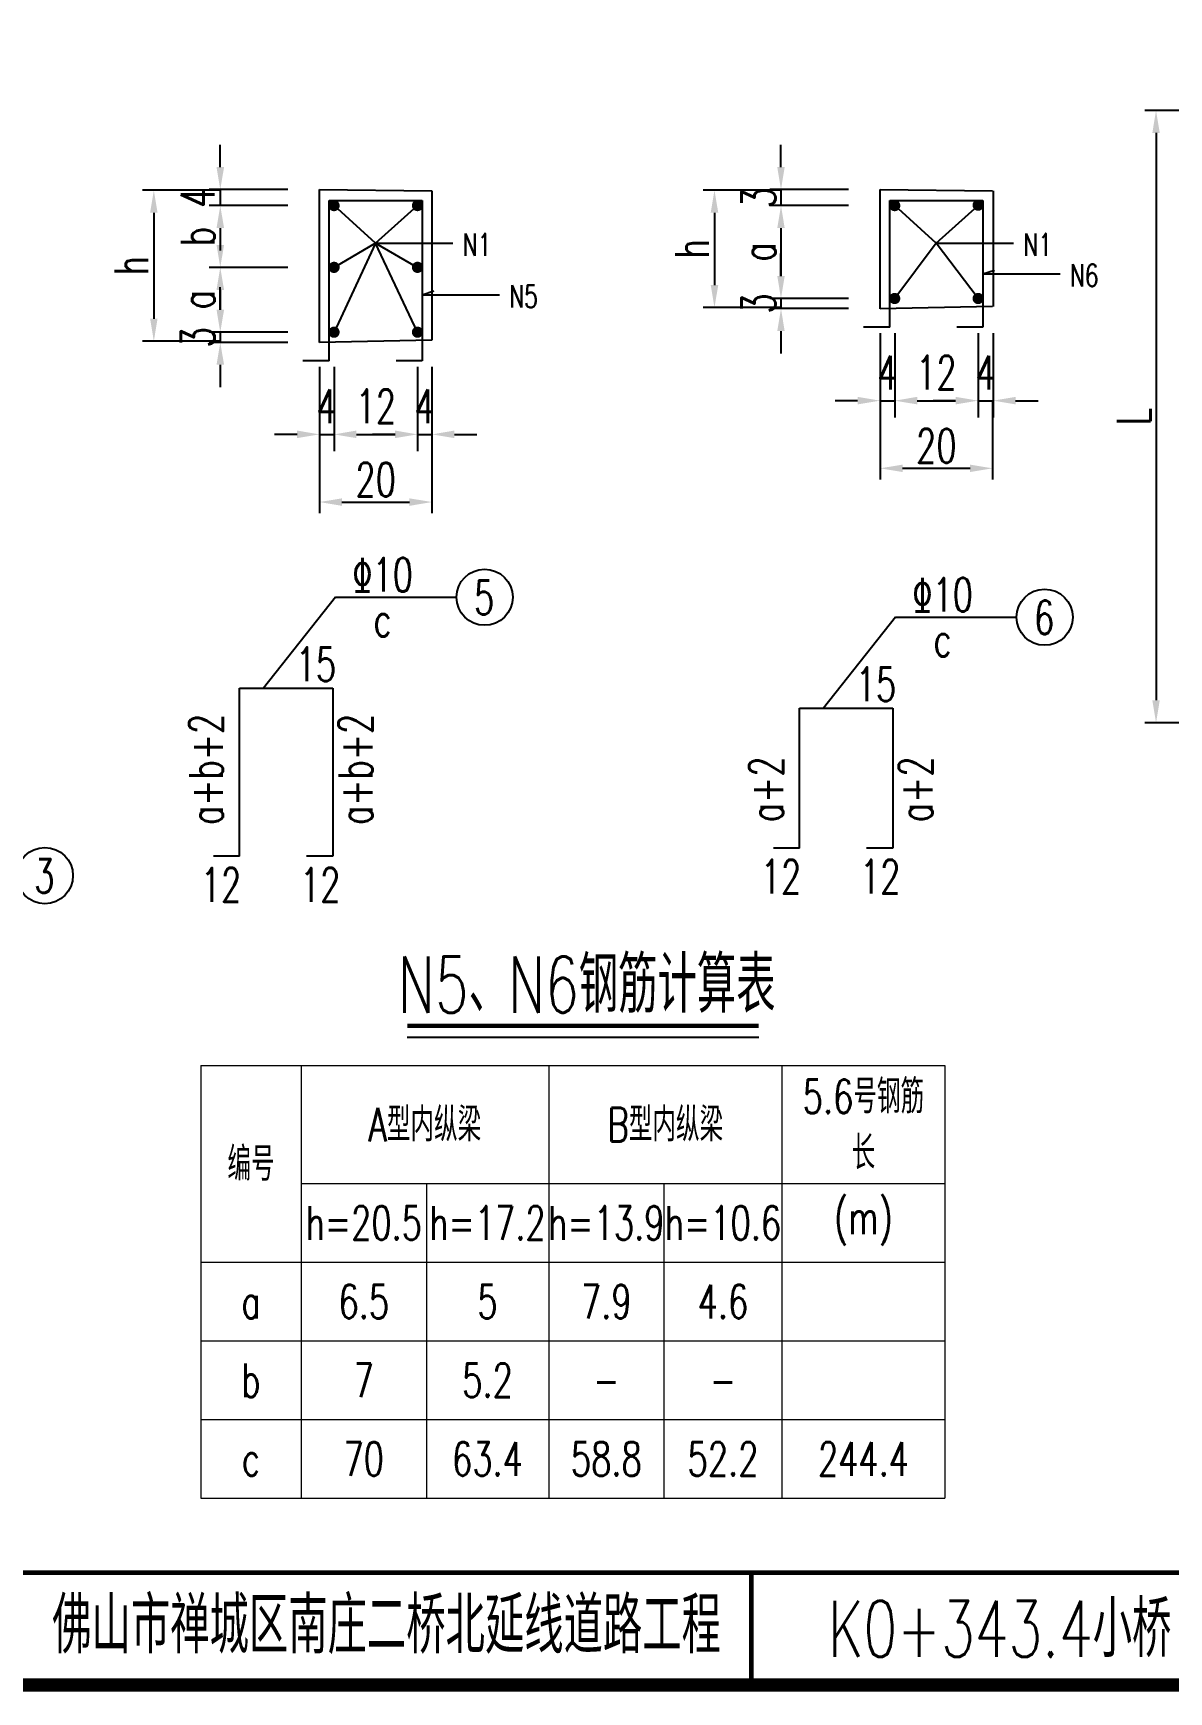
# Model space of a CAD drawing. Header units: millimetres. Extents: x -51 to 12129, y -1309 to -715.
# Drawn here: x 9710.9 to 9811.9, y -1002.3 to -854.7 of the extents above; entities that cross this region are included whole.
import ezdxf
from ezdxf.enums import TextEntityAlignment as Align

# ---------------------------------------------------------------- set-up
doc = ezdxf.new("R2010")
doc.units = ezdxf.units.MM
doc.header["$LTSCALE"] = 0.25
for name, color, linetype in [('图框', 7, 'Continuous'), ('尺寸标注', 2, 'Continuous'), ('文字', 7, 'Continuous'), ('标注', 4, 'Continuous'), ('表格', 7, 'Continuous'), ('轮廓线', 1, 'Continuous'), ('钢筋', 6, 'Continuous')]:
    doc.layers.add(name, color=color, linetype=linetype)
doc.styles.get("Standard").update_dxf_attribs({"font": 'simplex1.shx', "width": 0.7, "bigfont": 'hztxt.shx'})
doc.styles.add('TEXT', font='simplex1.shx', dxfattribs={"width": 0.7, "bigfont": 'hztxt.shx'})
doc.dimstyles.new('比例1：20', dxfattribs={"dimtxt": 3, "dimasz": 2, "dimexe": 1, "dimexo": 2, "dimgap": 0.5, "dimtad": 1, "dimlfac": 2, "dimzin": 13, "dimdsep": 46, "dimtxsty": 'Standard', "dimcen": -0.09, "dimclrd": 256, "dimclre": 256, "dimclrt": 7, "dimaunit": 1, "dimadec": 0, "dimazin": 0, "dimtfac": 0.0005, "dimtix": 1, "dimtmove": 2, "dimatfit": 3, "dimldrblk": 'DIM', "dimfxl": 0, "dimtolj": 1, "dimtzin": 13, "dimarcsym": 0})
doc.dimstyles.new('比例1：30', dxfattribs={"dimscale": 0, "dimtxt": 3, "dimasz": 2, "dimexe": 1.5, "dimexo": 1, "dimgap": 1, "dimtad": 1, "dimdec": 1, "dimlfac": 3, "dimzin": 13, "dimdsep": 46, "dimtxsty": 'Standard', "dimcen": -0.09, "dimclrd": 256, "dimclre": 256, "dimclrt": 7, "dimaunit": 1, "dimadec": 0, "dimazin": 0, "dimtfac": 0.0005, "dimtdec": 1, "dimtix": 1, "dimtmove": 2, "dimatfit": 3, "dimldrblk": 'DIM', "dimfxl": 0, "dimtolj": 1, "dimtzin": 13, "dimarcsym": 0})

# ---------------------------------------------------------------- blocks, each defined once
blk = doc.blocks.new('*D2287')
at = {"layer": 'Defpoints', "color": 0}
for p in [(9741.33, -868.63), (9721.59, -882.07), (9741.33, -882.07)]:
    blk.add_point(p, dxfattribs=at)
at = {"layer": '标注', "lineweight": -2}
for p, q in [((9727.59, -868.63), (9720.59, -868.63)), ((9721.59, -870.63), (9721.59, -880.07)), ((9727.59, -882.07), (9720.59, -882.07))]:
    blk.add_line(p, q, dxfattribs=at)
at = {"layer": '标注'}
for points in [[(9721.26, -870.63), (9721.92, -870.63), (9721.59, -868.63)], [(9721.26, -880.07), (9721.92, -880.07), (9721.59, -882.07)]]:
    blk.add_solid(points, dxfattribs=at)
at = {"layer": '标注', "color": 7, "insert": (9719.59, -875.35), "char_height": 3, "attachment_point": 5, "rotation": 90}
blk.add_mtext('\\A1;h', dxfattribs=at)
blk = doc.blocks.new('DIM')
blk.add_lwpolyline([(-1, -0.1, 0.2, 0, 0), (0, 0, 0, 0, 0)], format="xyseb")
blk = doc.blocks.new('*D2288')
at = {"layer": 'Defpoints', "color": 0}
for p in [(9736.33, -868.58), (9727.5, -870), (9737.62, -870)]:
    blk.add_point(p, dxfattribs=at)
at = {"layer": '标注', "lineweight": -2}
for p, q in [((9727.5, -866.58), (9727.5, -864.58)), ((9733.5, -868.58), (9726.5, -868.58)), ((9727.5, -868.58), (9727.5, -870)), ((9733.5, -870), (9726.5, -870)), ((9727.5, -872), (9727.5, -874))]:
    blk.add_line(p, q, dxfattribs=at)
at = {"layer": '标注'}
for points in [[(9727.17, -866.58), (9727.84, -866.58), (9727.5, -868.58)], [(9727.17, -872), (9727.84, -872), (9727.5, -870)]]:
    blk.add_solid(points, dxfattribs=at)
at = {"layer": '标注', "color": 7, "insert": (9725.5, -869.29), "char_height": 3, "attachment_point": 5, "rotation": 90}
blk.add_mtext('\\A1;4', dxfattribs=at)
blk = doc.blocks.new('*D2289')
at = {"layer": 'Defpoints', "color": 0}
for p in [(9737.62, -870), (9727.5, -875.5), (9737.62, -875.5)]:
    blk.add_point(p, dxfattribs=at)
at = {"layer": '标注', "lineweight": -2}
for p, q in [((9733.5, -870), (9726.5, -870)), ((9727.5, -872), (9727.5, -873.5)), ((9733.5, -875.5), (9726.5, -875.5))]:
    blk.add_line(p, q, dxfattribs=at)
at = {"layer": '标注'}
for points in [[(9727.17, -872), (9727.84, -872), (9727.5, -870)], [(9727.17, -873.5), (9727.84, -873.5), (9727.5, -875.5)]]:
    blk.add_solid(points, dxfattribs=at)
at = {"layer": '标注', "color": 7, "insert": (9725.5, -872.75), "char_height": 3, "attachment_point": 5, "rotation": 90}
blk.add_mtext('\\A1;b', dxfattribs=at)
blk = doc.blocks.new('*D2290')
at = {"layer": 'Defpoints', "color": 0}
for p in [(9737.62, -875.5), (9727.5, -881.27), (9737.62, -881.27)]:
    blk.add_point(p, dxfattribs=at)
at = {"layer": '标注', "lineweight": -2}
for p, q in [((9733.5, -875.5), (9726.5, -875.5)), ((9727.5, -877.5), (9727.5, -879.27)), ((9733.5, -881.27), (9726.5, -881.27))]:
    blk.add_line(p, q, dxfattribs=at)
at = {"layer": '标注'}
for points in [[(9727.17, -877.5), (9727.84, -877.5), (9727.5, -875.5)], [(9727.17, -879.27), (9727.84, -879.27), (9727.5, -881.27)]]:
    blk.add_solid(points, dxfattribs=at)
at = {"layer": '标注', "color": 7, "insert": (9725.5, -878.38), "char_height": 3, "attachment_point": 5, "rotation": 90}
blk.add_mtext('\\A1;a', dxfattribs=at)
blk = doc.blocks.new('*D2291')
at = {"layer": 'Defpoints', "color": 0}
for p in [(9727.5, -882.17), (9736.33, -882.17), (9737.62, -881.27)]:
    blk.add_point(p, dxfattribs=at)
at = {"layer": '标注', "lineweight": -2}
for p, q in [((9727.5, -879.27), (9727.5, -877.27)), ((9733.5, -881.27), (9726.5, -881.27)), ((9733.5, -882.17), (9726.5, -882.17)), ((9727.5, -881.27), (9727.5, -882.17)), ((9727.5, -884.17), (9727.5, -886.17))]:
    blk.add_line(p, q, dxfattribs=at)
at = {"layer": '标注'}
for points in [[(9727.17, -879.27), (9727.84, -879.27), (9727.5, -881.27)], [(9727.17, -884.17), (9727.84, -884.17), (9727.5, -882.17)]]:
    blk.add_solid(points, dxfattribs=at)
at = {"layer": '标注', "color": 7, "insert": (9725.5, -881.72), "char_height": 3, "attachment_point": 5, "rotation": 90}
blk.add_mtext('\\A1;3', dxfattribs=at)
blk = doc.blocks.new('*D2236')
at = {"layer": 'Defpoints', "color": 0}
for p in [(9736.33, -882.17), (9737.62, -881.27), (9737.62, -890.36)]:
    blk.add_point(p, dxfattribs=at)
at = {"layer": '标注', "lineweight": -2}
for p, q in [((9736.33, -884.36), (9736.33, -891.86)), ((9737.62, -884.36), (9737.62, -891.86)), ((9734.33, -890.36), (9732.33, -890.36)), ((9736.33, -890.36), (9737.62, -890.36)), ((9739.62, -890.36), (9741.62, -890.36))]:
    blk.add_line(p, q, dxfattribs=at)
at = {"layer": '标注'}
for points in [[(9734.33, -890.02), (9734.33, -890.69), (9736.33, -890.36)], [(9739.62, -890.02), (9739.62, -890.69), (9737.62, -890.36)]]:
    blk.add_solid(points, dxfattribs=at)
at = {"layer": '标注', "color": 7, "insert": (9736.97, -887.86), "char_height": 3, "attachment_point": 5}
blk.add_mtext('\\A1;4', dxfattribs=at)
blk = doc.blocks.new('*D2292')
at = {"layer": 'Defpoints', "color": 0}
for p in [(9737.62, -881.27), (9745.05, -881.27), (9745.05, -890.36)]:
    blk.add_point(p, dxfattribs=at)
at = {"layer": '标注', "lineweight": -2}
for p, q in [((9737.62, -884.36), (9737.62, -891.86)), ((9745.05, -884.36), (9745.05, -891.86)), ((9739.62, -890.36), (9743.05, -890.36))]:
    blk.add_line(p, q, dxfattribs=at)
at = {"layer": '标注'}
for points in [[(9739.62, -890.02), (9739.62, -890.69), (9737.62, -890.36)], [(9743.05, -890.02), (9743.05, -890.69), (9745.05, -890.36)]]:
    blk.add_solid(points, dxfattribs=at)
at = {"layer": '标注', "color": 7, "insert": (9741.34, -887.86), "char_height": 3, "attachment_point": 5}
blk.add_mtext('\\A1;12', dxfattribs=at)
blk = doc.blocks.new('*D2237')
at = {"layer": 'Defpoints', "color": 0}
for p in [(9746.33, -878.6), (9745.05, -881.27), (9746.33, -890.36)]:
    blk.add_point(p, dxfattribs=at)
at = {"layer": '标注', "lineweight": -2}
for p, q in [((9745.05, -884.36), (9745.05, -891.86)), ((9746.33, -884.36), (9746.33, -891.86)), ((9743.05, -890.36), (9741.05, -890.36)), ((9745.05, -890.36), (9746.33, -890.36)), ((9748.33, -890.36), (9750.33, -890.36))]:
    blk.add_line(p, q, dxfattribs=at)
at = {"layer": '标注'}
for points in [[(9743.05, -890.02), (9743.05, -890.69), (9745.05, -890.36)], [(9748.33, -890.02), (9748.33, -890.69), (9746.33, -890.36)]]:
    blk.add_solid(points, dxfattribs=at)
at = {"layer": '标注', "color": 7, "insert": (9745.69, -887.86), "char_height": 3, "attachment_point": 5}
blk.add_mtext('\\A1;4', dxfattribs=at)
blk = doc.blocks.new('*D2293')
at = {"layer": 'Defpoints', "color": 0}
for p in [(9736.33, -882.17), (9746.33, -881.97), (9746.33, -896.38)]:
    blk.add_point(p, dxfattribs=at)
at = {"layer": '标注', "lineweight": -2}
for p, q in [((9736.33, -890.38), (9736.33, -897.38)), ((9746.33, -890.38), (9746.33, -897.38)), ((9738.33, -896.38), (9744.33, -896.38))]:
    blk.add_line(p, q, dxfattribs=at)
at = {"layer": '标注'}
for points in [[(9738.33, -896.05), (9738.33, -896.72), (9736.33, -896.38)], [(9744.33, -896.05), (9744.33, -896.72), (9746.33, -896.38)]]:
    blk.add_solid(points, dxfattribs=at)
at = {"layer": '标注', "color": 7, "insert": (9741.33, -894.38), "char_height": 3, "attachment_point": 5}
blk.add_mtext('\\A1;20', dxfattribs=at)
blk = doc.blocks.new('*T2243')
at = {"layer": '表格', "color": 1, "lineweight": 0}
for p, q in [((0, 0), (8.92, 0)), ((0, 0), (0, -10.5)), ((8.92, 0), (20.07, 0)), ((20.07, 0), (30.94, 0)), ((30.94, 0), (41.2, 0)), ((41.2, 0), (51.7, 0)), ((51.7, 0), (66.2, 0)), ((66.2, 0), (66.2, -10.5)), ((0, -10.5), (0, -17.5)), ((66.2, -10.5), (66.2, -17.5)), ((0, -17.5), (0, -24.5)), ((66.2, -17.5), (66.2, -24.5)), ((0, -24.5), (0, -31.5)), ((66.2, -24.5), (66.2, -31.5)), ((0, -31.5), (0, -38.5)), ((66.2, -31.5), (66.2, -38.5)), ((0, -38.5), (8.92, -38.5)), ((8.92, -38.5), (20.07, -38.5)), ((20.07, -38.5), (30.94, -38.5)), ((30.94, -38.5), (41.2, -38.5)), ((41.2, -38.5), (51.7, -38.5)), ((51.7, -38.5), (66.2, -38.5))]:
    blk.add_line(p, q, dxfattribs=at)
at = {"layer": '表格', "color": 0, "lineweight": 0}
for p, q in [((8.92, 0), (8.92, -10.5)), ((30.94, 0), (30.94, -10.5)), ((51.7, 0), (51.7, -10.5)), ((8.92, -10.5), (20.07, -10.5)), ((8.92, -10.5), (8.92, -17.5)), ((20.07, -10.5), (30.94, -10.5)), ((20.07, -10.5), (20.07, -17.5)), ((30.94, -10.5), (41.2, -10.5)), ((30.94, -10.5), (30.94, -17.5)), ((41.2, -10.5), (51.7, -10.5)), ((41.2, -10.5), (41.2, -17.5)), ((51.7, -10.5), (66.2, -10.5)), ((51.7, -10.5), (51.7, -17.5)), ((0, -17.5), (8.92, -17.5)), ((8.92, -17.5), (20.07, -17.5)), ((8.92, -17.5), (8.92, -24.5)), ((20.07, -17.5), (30.94, -17.5)), ((20.07, -17.5), (20.07, -24.5)), ((30.94, -17.5), (41.2, -17.5)), ((30.94, -17.5), (30.94, -24.5)), ((41.2, -17.5), (51.7, -17.5)), ((41.2, -17.5), (41.2, -24.5)), ((51.7, -17.5), (66.2, -17.5)), ((51.7, -17.5), (51.7, -24.5)), ((0, -24.5), (8.92, -24.5)), ((8.92, -24.5), (20.07, -24.5)), ((8.92, -24.5), (8.92, -31.5)), ((20.07, -24.5), (30.94, -24.5)), ((20.07, -24.5), (20.07, -31.5)), ((30.94, -24.5), (41.2, -24.5)), ((30.94, -24.5), (30.94, -31.5)), ((41.2, -24.5), (51.7, -24.5)), ((41.2, -24.5), (41.2, -31.5)), ((51.7, -24.5), (66.2, -24.5)), ((51.7, -24.5), (51.7, -31.5)), ((0, -31.5), (8.92, -31.5)), ((8.92, -31.5), (20.07, -31.5)), ((8.92, -31.5), (8.92, -38.5)), ((20.07, -31.5), (30.94, -31.5)), ((20.07, -31.5), (20.07, -38.5)), ((30.94, -31.5), (41.2, -31.5)), ((30.94, -31.5), (30.94, -38.5)), ((41.2, -31.5), (51.7, -31.5)), ((41.2, -31.5), (41.2, -38.5)), ((51.7, -31.5), (66.2, -31.5)), ((51.7, -31.5), (51.7, -38.5))]:
    blk.add_line(p, q, dxfattribs=at)
at = {"layer": '表格', "color": 0, "char_height": 3, "attachment_point": 5}
for s, insert, width in [('5.6号钢筋长', (58.95, -5.25), 11.5035), ('A型内纵梁', (19.93, -5.25), 19.0254), ('B型内纵梁', (41.32, -5.25), 17.7554), ('(m)', (58.95, -14), 11.5035), ('{\\C256;h}=20.5', (14.49, -14), 8.1524), ('{\\C256;h=}17.2', (25.5, -14), 7.873), ('{\\Fsimplex1,hztxt|c134;\\W0.7;\\C256;h=\\C0;13.9}', (36.07, -14), 7.2556), ('{\\C256;h=}10.6', (46.45, -14), 7.4998), ('a', (4.46, -21), 5.9157), ('6.5', (14.49, -21), 8.1524), ('5', (25.5, -21), 7.873), ('7.9', (36.07, -21), 7.2556), ('4.6', (46.45, -21), 7.4998), ('b', (4.46, -28), 5.9157), ('7', (14.49, -28), 8.1524), ('5.2', (25.5, -28), 7.873), ('-', (36.07, -28), 7.2556), ('-', (46.45, -28), 7.4998), ('70', (14.49, -35), 8.1524), ('63.4', (25.5, -35), 7.873), ('58.8', (36.07, -35), 7.2556), ('52.2', (46.45, -35), 7.4998), ('244.4', (58.95, -35), 11.5035), ('c', (4.46, -35), 5.9157)]:
    blk.add_mtext(s, dxfattribs=dict(at, insert=insert, width=width))
at = {"layer": '表格', "insert": (4.46, -8.75), "char_height": 3, "width": 5.9157, "attachment_point": 5}
blk.add_mtext('编号', dxfattribs=at)
blk = doc.blocks.new('*D2308')
at = {"layer": 'Defpoints', "color": 0}
for p in [(9791.21, -868.63), (9771.47, -879.07), (9791.21, -879.07)]:
    blk.add_point(p, dxfattribs=at)
at = {"layer": '标注', "lineweight": -2}
for p, q in [((9777.47, -868.63), (9770.47, -868.63)), ((9771.47, -870.63), (9771.47, -877.07)), ((9777.47, -879.07), (9770.47, -879.07))]:
    blk.add_line(p, q, dxfattribs=at)
at = {"layer": '标注'}
for points in [[(9771.14, -870.63), (9771.81, -870.63), (9771.47, -868.63)], [(9771.14, -877.07), (9771.81, -877.07), (9771.47, -879.07)]]:
    blk.add_solid(points, dxfattribs=at)
at = {"layer": '标注', "color": 7, "insert": (9769.47, -873.85), "char_height": 3, "attachment_point": 5, "rotation": 90}
blk.add_mtext('\\A1;h', dxfattribs=at)
blk = doc.blocks.new('*D2309')
at = {"layer": 'Defpoints', "color": 0}
for p in [(9786.21, -868.58), (9777.39, -870), (9787.51, -870)]:
    blk.add_point(p, dxfattribs=at)
at = {"layer": '标注', "lineweight": -2}
for p, q in [((9777.39, -866.58), (9777.39, -864.58)), ((9783.39, -868.58), (9776.39, -868.58)), ((9777.39, -868.58), (9777.39, -870)), ((9783.39, -870), (9776.39, -870)), ((9777.39, -872), (9777.39, -874))]:
    blk.add_line(p, q, dxfattribs=at)
at = {"layer": '标注'}
for points in [[(9777.06, -866.58), (9777.72, -866.58), (9777.39, -868.58)], [(9777.06, -872), (9777.72, -872), (9777.39, -870)]]:
    blk.add_solid(points, dxfattribs=at)
at = {"layer": '标注', "color": 7, "insert": (9775.39, -869.29), "char_height": 3, "attachment_point": 5, "rotation": 90}
blk.add_mtext('\\A1;3', dxfattribs=at)
blk = doc.blocks.new('*D2310')
at = {"layer": 'Defpoints', "color": 0}
for p in [(9787.51, -870), (9777.39, -878.27), (9787.51, -878.27)]:
    blk.add_point(p, dxfattribs=at)
at = {"layer": '标注', "lineweight": -2}
for p, q in [((9783.39, -870), (9776.39, -870)), ((9777.39, -872), (9777.39, -876.27)), ((9783.39, -878.27), (9776.39, -878.27))]:
    blk.add_line(p, q, dxfattribs=at)
at = {"layer": '标注'}
for points in [[(9777.06, -872), (9777.72, -872), (9777.39, -870)], [(9777.06, -876.27), (9777.72, -876.27), (9777.39, -878.27)]]:
    blk.add_solid(points, dxfattribs=at)
at = {"layer": '标注', "color": 7, "insert": (9775.39, -874.13), "char_height": 3, "attachment_point": 5, "rotation": 90}
blk.add_mtext('\\A1;a', dxfattribs=at)
blk = doc.blocks.new('*D2311')
at = {"layer": 'Defpoints', "color": 0}
for p in [(9777.39, -879.17), (9786.21, -879.17), (9787.51, -878.27)]:
    blk.add_point(p, dxfattribs=at)
at = {"layer": '标注', "lineweight": -2}
for p, q in [((9777.39, -876.27), (9777.39, -874.27)), ((9783.39, -878.27), (9776.39, -878.27)), ((9783.39, -879.17), (9776.39, -879.17)), ((9777.39, -878.27), (9777.39, -879.17)), ((9777.39, -881.17), (9777.39, -883.17))]:
    blk.add_line(p, q, dxfattribs=at)
at = {"layer": '标注'}
for points in [[(9777.06, -876.27), (9777.72, -876.27), (9777.39, -878.27)], [(9777.06, -881.17), (9777.72, -881.17), (9777.39, -879.17)]]:
    blk.add_solid(points, dxfattribs=at)
at = {"layer": '标注', "color": 7, "insert": (9775.39, -878.72), "char_height": 3, "attachment_point": 5, "rotation": 90}
blk.add_mtext('\\A1;3', dxfattribs=at)
blk = doc.blocks.new('*D2244')
at = {"layer": 'Defpoints', "color": 0}
for p in [(9786.21, -879.17), (9787.51, -878.27), (9787.51, -887.36)]:
    blk.add_point(p, dxfattribs=at)
at = {"layer": '标注', "lineweight": -2}
for p, q in [((9786.21, -881.36), (9786.21, -888.86)), ((9787.51, -881.36), (9787.51, -888.86)), ((9784.21, -887.36), (9782.21, -887.36)), ((9786.21, -887.36), (9787.51, -887.36)), ((9789.51, -887.36), (9791.51, -887.36))]:
    blk.add_line(p, q, dxfattribs=at)
at = {"layer": '标注'}
for points in [[(9784.21, -887.02), (9784.21, -887.69), (9786.21, -887.36)], [(9789.51, -887.02), (9789.51, -887.69), (9787.51, -887.36)]]:
    blk.add_solid(points, dxfattribs=at)
at = {"layer": '标注', "color": 7, "insert": (9786.86, -884.86), "char_height": 3, "attachment_point": 5}
blk.add_mtext('\\A1;4', dxfattribs=at)
blk = doc.blocks.new('*D2245')
at = {"layer": 'Defpoints', "color": 0}
for p in [(9787.51, -878.27), (9794.93, -878.27), (9794.93, -887.36)]:
    blk.add_point(p, dxfattribs=at)
at = {"layer": '标注', "lineweight": -2}
for p, q in [((9787.51, -881.36), (9787.51, -888.86)), ((9794.93, -881.36), (9794.93, -888.86)), ((9789.51, -887.36), (9792.93, -887.36))]:
    blk.add_line(p, q, dxfattribs=at)
at = {"layer": '标注'}
for points in [[(9789.51, -887.02), (9789.51, -887.69), (9787.51, -887.36)], [(9792.93, -887.02), (9792.93, -887.69), (9794.93, -887.36)]]:
    blk.add_solid(points, dxfattribs=at)
at = {"layer": '标注', "color": 7, "insert": (9791.22, -884.86), "char_height": 3, "attachment_point": 5}
blk.add_mtext('\\A1;12', dxfattribs=at)
blk = doc.blocks.new('*D2246')
at = {"layer": 'Defpoints', "color": 0}
for p in [(9796.27, -877.41), (9794.93, -878.27), (9796.27, -887.36)]:
    blk.add_point(p, dxfattribs=at)
at = {"layer": '标注', "lineweight": -2}
for p, q in [((9794.93, -881.36), (9794.93, -888.86)), ((9796.27, -881.36), (9796.27, -888.86)), ((9792.93, -887.36), (9790.93, -887.36)), ((9794.93, -887.36), (9796.27, -887.36)), ((9798.27, -887.36), (9800.27, -887.36))]:
    blk.add_line(p, q, dxfattribs=at)
at = {"layer": '标注'}
for points in [[(9792.93, -887.02), (9792.93, -887.69), (9794.93, -887.36)], [(9798.27, -887.02), (9798.27, -887.69), (9796.27, -887.36)]]:
    blk.add_solid(points, dxfattribs=at)
at = {"layer": '标注', "color": 7, "insert": (9795.6, -884.86), "char_height": 3, "attachment_point": 5}
blk.add_mtext('\\A1;4', dxfattribs=at)
blk = doc.blocks.new('*D2247')
at = {"layer": 'Defpoints', "color": 0}
for p in [(9786.21, -879.17), (9796.21, -878.97), (9796.21, -893.38)]:
    blk.add_point(p, dxfattribs=at)
at = {"layer": '标注', "lineweight": -2}
for p, q in [((9786.21, -887.38), (9786.21, -894.38)), ((9796.21, -887.38), (9796.21, -894.38)), ((9788.21, -893.38), (9794.21, -893.38))]:
    blk.add_line(p, q, dxfattribs=at)
at = {"layer": '标注'}
for points in [[(9788.21, -893.05), (9788.21, -893.71), (9786.21, -893.38)], [(9794.21, -893.05), (9794.21, -893.71), (9796.21, -893.38)]]:
    blk.add_solid(points, dxfattribs=at)
at = {"layer": '标注', "color": 7, "insert": (9791.21, -891.38), "char_height": 3, "attachment_point": 5}
blk.add_mtext('\\A1;20', dxfattribs=at)
blk = doc.blocks.new('*D2319')
at = {"layer": 'Defpoints', "color": 0}
for p in [(9835.42, -861.53), (9810.76, -916.02), (9837.73, -916.02)]:
    blk.add_point(p, dxfattribs=at)
at = {"layer": '标注', "lineweight": -2}
for p, q in [((9816.76, -861.53), (9809.76, -861.53)), ((9810.76, -863.53), (9810.76, -914.02)), ((9816.76, -916.02), (9809.76, -916.02))]:
    blk.add_line(p, q, dxfattribs=at)
at = {"layer": '标注'}
for points in [[(9810.43, -863.53), (9811.09, -863.53), (9810.76, -861.53)], [(9810.43, -914.02), (9811.09, -914.02), (9810.76, -916.02)]]:
    blk.add_solid(points, dxfattribs=at)
at = {"layer": '标注', "color": 7, "insert": (9808.76, -888.77), "char_height": 3, "attachment_point": 5, "rotation": 90}
blk.add_mtext('\\A1;L', dxfattribs=at)

msp = doc.modelspace()

# ---------------------------------------------------------------- linework, layer by layer
at = {"const_width": 0.4}
msp.add_lwpolyline([(9639.75412, -991.65471), (10019.75412, -991.65471)], dxfattribs=at)
at = {"layer": '图框', "const_width": 1.2}
msp.add_lwpolyline([(10019.75412, -724.65471), (9639.75412, -724.65471), (9639.75412, -1001.65471), (10019.75412, -1001.65471)], close=True, dxfattribs=at)
at = {"layer": '图框', "const_width": 0.4}
msp.add_lwpolyline([(9774.75412, -1001.65471), (9774.75412, -991.65471)], dxfattribs=at)
at = {"layer": '文字'}
msp.add_line((9744.13918, -943.99331), (9775.4132, -943.99331), dxfattribs=at)
at = {"layer": '文字', "const_width": 0.4}
msp.add_lwpolyline([(9744.13918, -942.99331), (9775.4132, -942.99331)], dxfattribs=at)
at = {"layer": '文字'}
for centre in [(9751.02195, -904.85098), (9800.84827, -906.62782), (9711.89152, -929.62079)]:
    msp.add_circle(centre, 2.5, dxfattribs=at)
at = {"layer": '标注'}
for p, q in [((9741.32456, -873.34636), (9737.62261, -869.99944)), ((9741.32456, -873.34636), (9745.05028, -869.99944)), ((9791.20878, -873.34636), (9787.50684, -869.99944)), ((9791.20878, -873.34636), (9794.9345, -869.99944)), ((9741.32456, -873.34636), (9737.62261, -875.49554)), ((9741.32456, -873.34636), (9737.62261, -881.26752)), ((9741.32456, -873.34636), (9748.18041, -873.34636)), ((9741.32456, -873.34636), (9745.05028, -875.49554)), ((9745.05028, -881.26752), (9741.32456, -873.34636)), ((9791.20878, -873.34636), (9787.50684, -878.26728)), ((9791.20878, -873.34636), (9798.06463, -873.34636)), ((9794.9345, -878.26728), (9791.20878, -873.34636)), ((9795.35993, -876.08033), (9796.39255, -875.73455)), ((9795.35993, -876.08033), (9802.21578, -876.08033)), ((9745.47571, -877.94414), (9746.50833, -877.59836)), ((9745.47571, -877.94414), (9752.33156, -877.94414)), ((9737.75733, -904.85098), (9731.34118, -912.95359)), ((9737.75733, -904.85098), (9748.52195, -904.85098)), ((9787.58365, -906.62782), (9781.16749, -914.73043)), ((9787.58365, -906.62782), (9798.34827, -906.62782))]:
    msp.add_line(p, q, dxfattribs=at)
at = {"layer": '轮廓线'}
for p, q in [((9736.32607, -868.57552), (9746.32607, -868.67552)), ((9736.32607, -882.1738), (9736.32607, -868.57552)), ((9736.32607, -868.57552), (9746.32607, -868.67552)), ((9746.32607, -868.67552), (9746.32607, -881.9743)), ((9786.21029, -868.57552), (9796.21029, -868.67552)), ((9786.21029, -879.17355), (9786.21029, -868.57552)), ((9786.21029, -868.57552), (9796.21029, -868.67552)), ((9796.2702, -868.67611), (9796.2702, -878.97465)), ((9796.21029, -878.97405), (9786.21029, -879.17355)), ((9746.32607, -881.9743), (9736.32607, -882.1738))]:
    msp.add_line(p, q, dxfattribs=at)
at = {"layer": '钢筋'}
for p, q in [((9737.18179, -883.80749), (9737.18179, -869.55797)), ((9737.18179, -869.55797), (9745.47571, -869.55797)), ((9745.47571, -869.55797), (9745.47571, -883.80749)), ((9787.06601, -880.80724), (9787.06601, -869.55797)), ((9787.06601, -869.55797), (9795.35993, -869.55797)), ((9795.35993, -869.55797), (9795.35993, -880.80724)), ((9787.06601, -880.80724), (9784.74542, -880.80724)), ((9795.35993, -880.80724), (9793.03934, -880.80724)), ((9737.18179, -883.80749), (9734.8612, -883.80749)), ((9745.47571, -883.80749), (9743.15512, -883.80749)), ((9729.21026, -927.8951), (9729.21026, -912.95359)), ((9729.21026, -912.95359), (9737.50418, -912.95359)), ((9737.50418, -912.95359), (9737.50418, -927.8951)), ((9779.03657, -927.16893), (9779.03657, -914.73043)), ((9779.03657, -914.73043), (9787.33049, -914.73043)), ((9787.33049, -914.73043), (9787.33049, -927.16893)), ((9729.21026, -927.8951), (9726.88967, -927.8951)), ((9737.50418, -927.8951), (9735.18359, -927.8951)), ((9779.03657, -927.16893), (9776.71598, -927.16893)), ((9787.33049, -927.16893), (9785.0099, -927.16893))]:
    msp.add_line(p, q, dxfattribs=at)
at = {"layer": '钢筋', "const_width": 0.5}
for points in [[(9737.62261, -870.24944, 1), (9737.62261, -869.74944, 1)], [(9745.05028, -870.24944, 1), (9745.05028, -869.74944, 1)], [(9787.50684, -870.24944, 1), (9787.50684, -869.74944, 1)], [(9794.9345, -870.21536, 1), (9794.9345, -869.71536, 1)], [(9737.62261, -875.74554, 1), (9737.62261, -875.24554, 1)], [(9745.05028, -875.74554, 1), (9745.05028, -875.24554, 1)], [(9787.50684, -878.51728, 1), (9787.50684, -878.01728, 1)], [(9794.9345, -878.51728, 1), (9794.9345, -878.01728, 1)], [(9737.62261, -881.51752, 1), (9737.62261, -881.01752, 1)], [(9745.05028, -881.51752, 1), (9745.05028, -881.01752, 1)]]:
    msp.add_lwpolyline(points, format="xyb", close=True, dxfattribs=at)

# ---------------------------------------------------------------- block references
msp.add_blockref('*T2243', (9725.78, -946.52684))

# ---------------------------------------------------------------- texts
at = {"color": 7, "char_height": 2, "attachment_point": 5, "style": 'TEXT'}
for s, insert in [('N1', (9750.33996, -873.47782)), ('N1', (9800.22418, -873.47782)), ('N6', (9804.37533, -876.21179)), ('N5', (9754.49111, -878.0756))]:
    msp.add_mtext(s, dxfattribs=dict(at, insert=insert))
at = {"layer": '图框', "width": 0.7}
for s, p in [('佛山市禅城区南庄二桥北延线道路工程', (9742.29837, -996.34001)), ('K0+343.4小桥  人行道设计图', (9809.75412, -996.65471))]:
    msp.add_text(s, height=5, dxfattribs=at).set_placement(p, align=Align.MIDDLE_CENTER)
at = {"layer": '尺寸标注', "color": 7, "style": 'TEXT', "width": 0.7}
for s, p in [('a+b+2', (9726.24331, -920.16595)), ('a+b+2', (9739.53411, -920.16595)), ('a+2', (9776.06962, -921.94278)), ('a+2', (9789.36042, -921.94278))]:
    msp.add_text(s, height=3, rotation=90, dxfattribs=at).set_placement(p, align=Align.MIDDLE)
at = {"layer": '文字', "width": 0.7}
for s, p in [('%%13110', (9741.94843, -902.85098)), ('%%13110', (9791.77475, -904.62782)), ('c', (9741.94843, -906.85098)), ('c', (9791.77475, -908.62782)), ('15', (9736.01333, -910.81695)), ('15', (9785.83965, -912.59378)), ('12', (9777.39036, -929.71738)), ('12', (9786.21589, -929.71738)), ('12', (9727.56405, -930.44355)), ('12', (9736.38957, -930.44355))]:
    msp.add_text(s, height=3, dxfattribs=at).set_placement(p, align=Align.MIDDLE)
for s, height, p in [('5', 3, (9750.97525, -904.87497)), ('6', 3, (9800.80157, -906.6518)), ('3', 3, (9711.84482, -929.64477)), ('N5、N6钢筋计算表', 5, (9760.10462, -939.32317))]:
    msp.add_text(s, height=height, dxfattribs=at).set_placement(p, align=Align.MIDDLE_CENTER)

# ---------------------------------------------------------------- dimensions: what is measured, and where the dimension line sits
at = {"layer": '标注'}
for base, p1, p2, text, picture, middle in [((9810.76034, -916.01616), (9835.4243, -861.52663), (9837.73164, -916.01616), 'L', '*D2319', (9808.76034, -888.77139)), ((9727.50448, -869.99944), (9736.32607, -868.57552), (9737.62261, -869.99944), '4', '*D2288', (9725.50448, -869.28748)), ((9777.3887, -869.99944), (9786.21029, -868.57552), (9787.50684, -869.99944), '3', '*D2309', (9775.3887, -869.28748)), ((9721.58859, -882.07405), (9741.32607, -868.62552), (9741.32607, -882.07405), 'h', '*D2287', (9719.58859, -875.34978)), ((9771.47281, -879.0738), (9791.21029, -868.62552), (9791.21029, -879.0738), 'h', '*D2308', (9769.47281, -873.84966)), ((9727.50448, -875.49554), (9737.62261, -869.99944), (9737.62261, -875.49554), 'b', '*D2289', (9725.50448, -872.74749)), ((9777.3887, -878.26728), (9787.50684, -869.99944), (9787.50684, -878.26728), 'a', '*D2310', (9775.3887, -874.13336)), ((9777.3887, -879.17355), (9787.50684, -878.26728), (9786.21029, -879.17355), '3', '*D2311', (9775.3887, -878.72041)), ((9727.50448, -881.26752), (9737.62261, -875.49554), (9737.62261, -881.26752), 'a', '*D2290', (9725.50448, -878.38153)), ((9727.50448, -882.1738), (9737.62261, -881.26752), (9736.32607, -882.1738), '3', '*D2291', (9725.50448, -881.72066))]:
    dim = msp.add_linear_dim(base=base, p1=p1, p2=p2, angle=90, text=text, dimstyle='比例1：20', dxfattribs=at)
    dim.commit()
    dim.dimension.update_dxf_attribs({"geometry": picture, "text_midpoint": middle})
for base, p1, p2, text, picture, middle in [((9796.2702, -887.35578), (9794.9345, -878.26728), (9796.2702, -877.40772), '4', '*D2246', (9795.60235, -884.85578)), ((9746.32607, -890.35602), (9745.05028, -881.26752), (9746.32607, -878.59543), '4', '*D2237', (9745.68818, -887.85602)), ((9787.50684, -887.35578), (9786.21029, -879.17355), (9787.50684, -878.26728), '4', '*D2244', (9786.85856, -884.85578)), ((9794.9345, -887.35578), (9787.50684, -878.26728), (9794.9345, -878.26728), '12', '*D2245', (9791.22067, -884.85578)), ((9737.62261, -890.35602), (9736.32607, -882.1738), (9737.62261, -881.26752), '4', '*D2236', (9736.97434, -887.85602)), ((9745.05028, -890.35602), (9737.62261, -881.26752), (9745.05028, -881.26752), '12', '*D2292', (9741.33645, -887.85602))]:
    dim = msp.add_linear_dim(base=base, p1=p1, p2=p2, text=text, dimstyle='比例1：30', override={"dimscale": 1}, dxfattribs=at)
    dim.commit()
    dim.dimension.update_dxf_attribs({"geometry": picture, "text_midpoint": middle})
for base, p1, p2, picture, middle in [((9796.21029, -893.38145), (9786.21029, -879.17355), (9796.21029, -878.97405), '*D2247', (9791.21029, -891.38145)), ((9746.32607, -896.3817), (9736.32607, -882.1738), (9746.32607, -881.9743), '*D2293', (9741.32607, -894.3817))]:
    dim = msp.add_linear_dim(base=base, p1=p1, p2=p2, dimstyle='比例1：20', dxfattribs=at)
    dim.commit()
    dim.dimension.update_dxf_attribs({"geometry": picture, "text_midpoint": middle})

doc.saveas('drawing.dxf')
